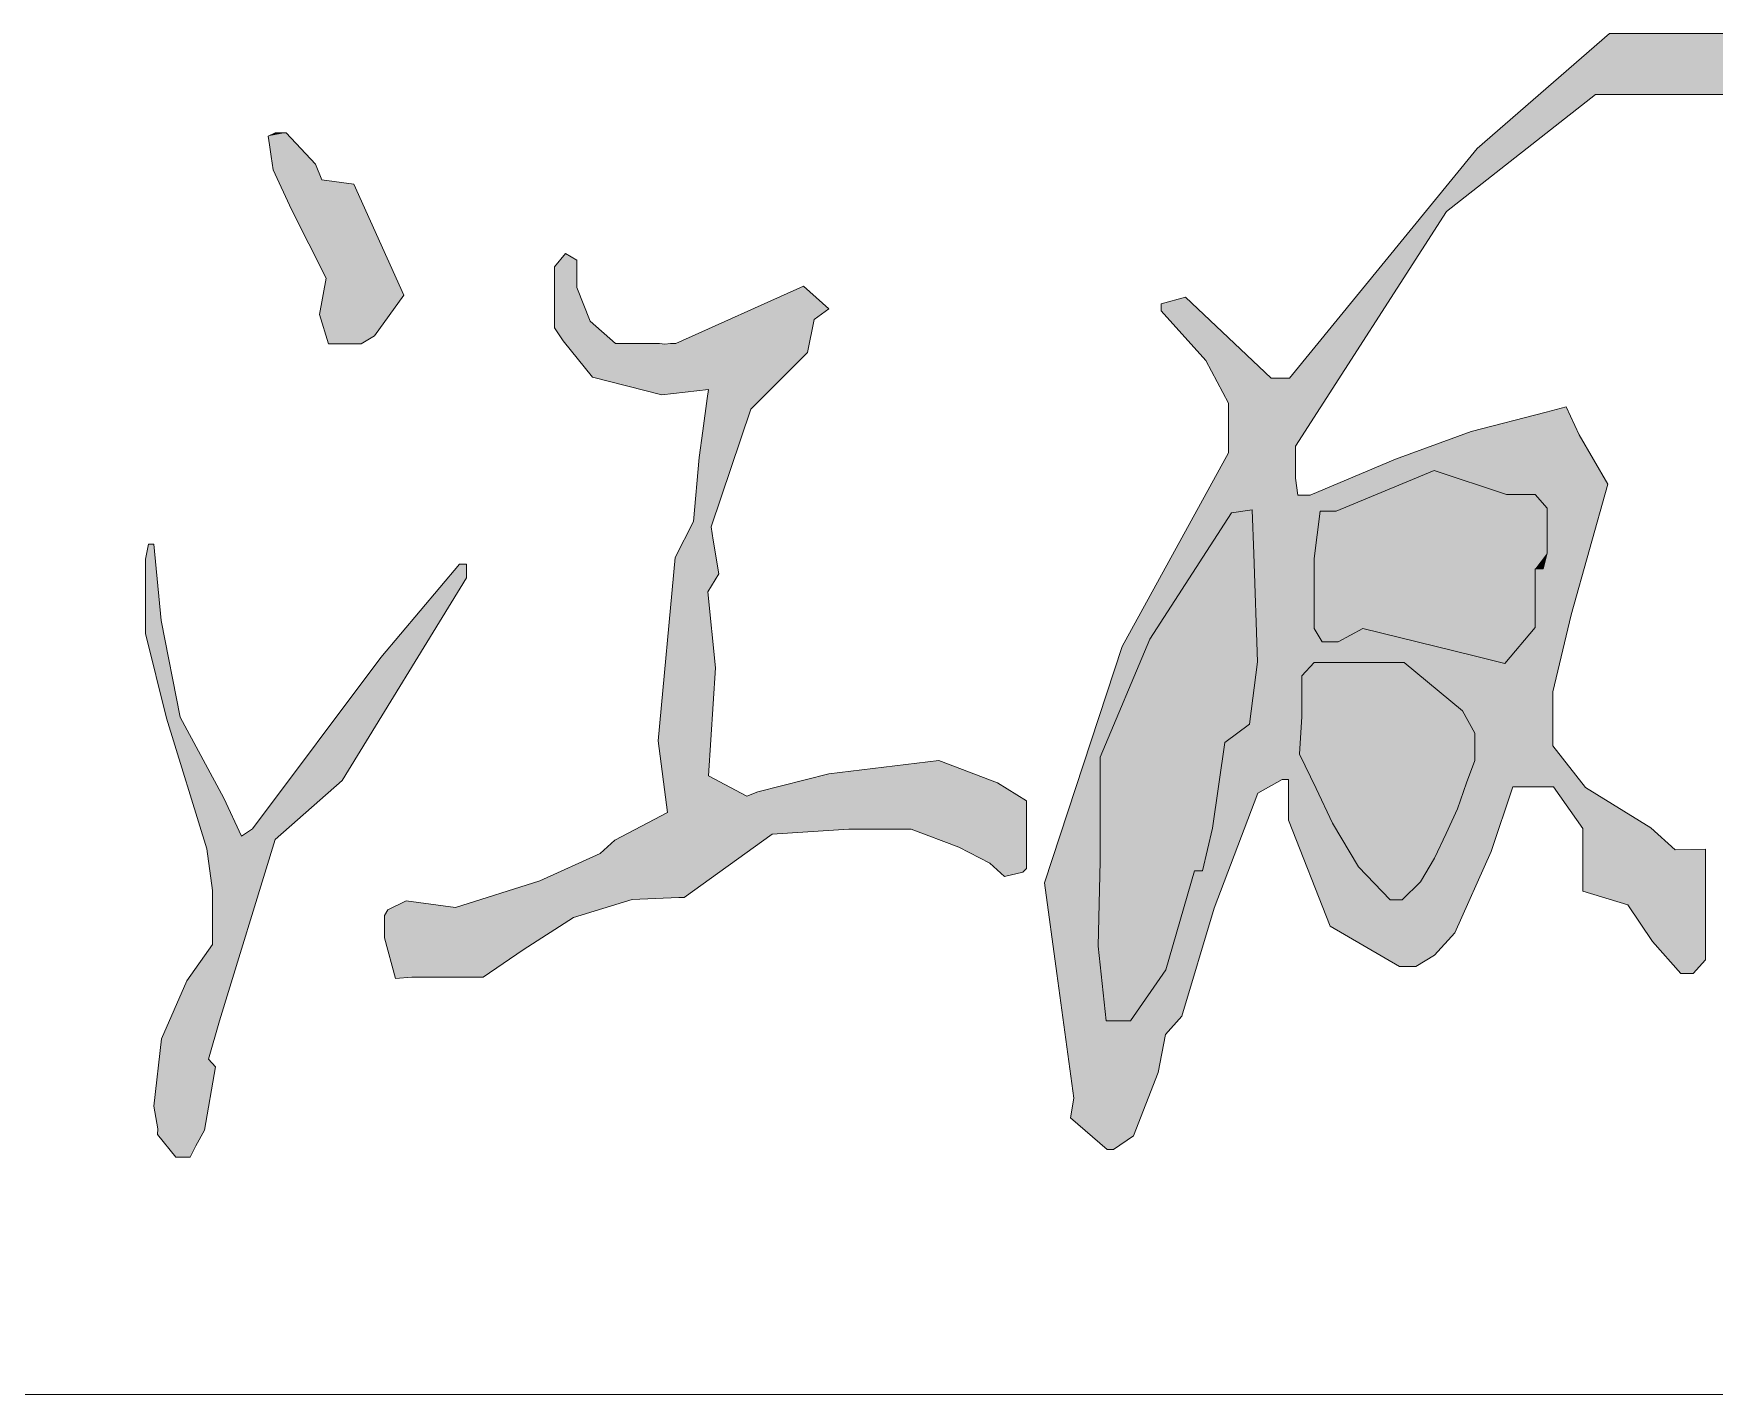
# Model space of a CAD drawing. Header units: millimetres. Extents: x 0 to 594, y 0 to 420.
# Drawn here: x 457.19 to 463.08, y 21 to 25.77 of the extents above; entities that cross this region are included whole.
import ezdxf

# ---------------------------------------------------------------- set-up
doc = ezdxf.new("R2010")
doc.units = ezdxf.units.MM
doc.header["$MEASUREMENT"] = 0
doc.linetypes.add('XKITLINE00', pattern=[0])

# ---------------------------------------------------------------- blocks, each defined once
blk = doc.blocks.new('*D2')
at = {"color": 6}
for points in [[(258.7085, 31.3402), (258.2448, 30.9381), (257.5873, 30.133)], [(258.7085, 31.3402), (257.5873, 30.133), (258.1369, 30.7169)], [(258.7085, 31.3402), (258.1369, 30.7169), (258.6591, 31.127)], [(259.195, 31.3402), (258.7085, 31.3402), (258.6591, 31.127)], [(259.195, 31.3402), (258.6591, 31.127), (259.2444, 31.127)], [(259.195, 31.3402), (259.2444, 31.127), (259.2946, 31.0957)], [(259.195, 31.3402), (259.2946, 31.0957), (259.323, 31.0321)], [(259.4035, 31.2116), (259.366, 31.3402), (259.195, 31.3402)], [(262.446, 30.7994), (262.6035, 31.1155), (262.7854, 31.2731)], [(262.446, 30.7994), (262.7854, 31.2731), (262.9905, 31.2731)], [(262.5808, 30.875), (262.5808, 30.7336), (262.9905, 31.2731)], [(262.7927, 31.0479), (262.5808, 30.875), (262.9905, 31.2731)], [(262.6251, 29.6366), (262.9905, 31.2731), (263.4874, 31.0367)], [(262.9905, 31.2731), (263.2268, 31.2731), (263.3925, 31.1943)], [(262.9905, 31.2731), (263.3925, 31.1943), (263.4874, 31.0367)], [(259.2137, 29.5294), (259.3176, 30.1065), (259.4035, 31.2116)], [(259.3176, 30.1065), (259.4748, 30.9439), (259.4035, 31.2116)], [(262.817, 30.3035), (263.2029, 31.0944), (263.1402, 31.1267)], [(262.817, 30.3035), (263.1402, 31.1267), (263.0766, 31.1267)], [(262.817, 30.3035), (263.2665, 31.0318), (263.2029, 31.0944)], [(261.4741, 30.7507), (260.9053, 30.8197), (261.7011, 31.0252)], [(261.5216, 30.7033), (261.4741, 30.7507), (261.7011, 31.0252)], [(261.5216, 30.68), (261.5216, 30.7033), (261.7011, 31.0252)], [(261.5216, 30.68), (261.7011, 31.0252), (261.7253, 31.0252)], [(261.5216, 30.68), (261.7253, 31.0252), (261.8041, 30.9777)], [(262.6251, 29.6366), (263.4874, 31.0367), (263.4874, 31.0125)], [(262.6251, 29.6366), (263.4874, 31.0125), (263.1661, 30.4653)], [(262.817, 30.3035), (263.2504, 30.8893), (263.2665, 31.0318)], [(259.323, 30.9381), (259.1283, 29.1186), (259.1073, 28.858)], [(259.323, 30.9381), (259.1073, 28.858), (259.1283, 28.6691)], [(259.323, 30.9381), (259.1283, 29.6863), (259.1283, 29.1186)], [(259.323, 30.9381), (259.1283, 28.6691), (259.1283, 28.5267)], [(261.0439, 30.0224), (261.5216, 30.68), (261.8041, 30.9777)], [(261.0439, 30.0224), (261.8041, 30.9777), (261.8435, 30.9151)], [(260.7164, 30.8197), (260.7164, 30.8753), (260.7397, 30.8905)], [(260.7164, 30.8197), (260.7397, 30.8905), (260.7871, 30.8905)], [(260.7164, 30.8197), (260.7871, 30.8905), (260.9053, 30.8197)], [(261.0439, 30.0224), (261.8435, 30.9151), (261.8435, 30.7888)], [(262.446, 30.4054), (262.2096, 30.7994), (262.2328, 30.8711)], [(262.6144, 30.098), (262.446, 30.4054), (262.2328, 30.8711)], [(262.6144, 30.098), (262.2328, 30.8711), (262.2561, 30.8711)], [(262.6144, 30.098), (262.2561, 30.8711), (262.3197, 30.8236)], [(262.817, 30.3035), (263.1009, 30.5873), (263.2504, 30.8893)], [(261.3246, 30.7507), (260.8104, 30.6773), (260.7164, 30.8197)], [(261.4741, 30.7507), (261.3246, 30.7507), (260.7164, 30.8197)], [(261.4741, 30.7507), (260.7164, 30.8197), (260.9053, 30.8197)], [(262.6144, 30.098), (262.3197, 30.8236), (262.3752, 30.7994)], [(261.3246, 30.7507), (260.8983, 30.6719), (260.8104, 30.6773)], [(261.3246, 30.7507), (261.1821, 30.7194), (260.8983, 30.6719)], [(261.0439, 30.0224), (261.8435, 30.7888), (261.7011, 30.4888)], [(262.6144, 30.098), (262.3752, 30.7994), (262.446, 30.7994)], [(257.5873, 30.133), (257.6083, 29.8956), (258.1369, 30.7169)], [(261.1821, 30.7194), (261.0246, 30.6558), (260.8983, 30.6719)], [(261.0439, 30.0224), (261.7011, 30.4888), (261.5129, 30.3024)], [(262.8102, 29.8299), (262.6251, 29.6366), (263.1661, 30.4653)], [(262.8102, 29.8299), (263.2449, 30.442), (263.3579, 30.4999)], [(262.8102, 29.8299), (263.3579, 30.4999), (262.968, 29.9998)], [(262.8102, 29.8299), (263.1661, 30.4653), (263.1661, 30.442)], [(263.3579, 30.4999), (263.1202, 30.1308), (262.968, 29.9998)], [(263.3579, 30.4999), (263.4203, 30.3359), (263.1202, 30.1308)], [(263.3579, 30.4999), (263.4206, 30.4049), (263.4203, 30.3359)], [(257.5233, 30.133), (257.2224, 30.4169), (257.1373, 30.3936)], [(257.5233, 30.133), (257.1373, 30.3936), (257.1373, 30.3694)], [(262.8102, 29.8299), (263.1661, 30.442), (263.2449, 30.442)], [(257.5233, 30.133), (257.1373, 30.3694), (257.2946, 30.1957)], [(261.0439, 30.0224), (261.5129, 30.3024), (261.3554, 30.1609)], [(257.5233, 30.133), (257.2946, 30.1957), (257.3733, 30.0462)], [(261.0439, 30.0224), (261.3554, 30.1609), (261.4261, 29.9236)], [(257.5873, 30.133), (257.0011, 29.1936), (256.7292, 28.3663)], [(257.5873, 30.133), (256.7292, 28.3663), (256.7724, 28.0491)], [(257.5873, 30.133), (256.7724, 28.0491), (256.832, 27.6116)], [(257.5873, 30.133), (256.832, 27.6116), (256.8199, 27.5429)], [(257.5873, 30.133), (256.8199, 27.5429), (256.9479, 27.4328)], [(257.5873, 30.133), (256.9479, 27.4328), (256.9699, 27.4328)], [(257.5873, 30.133), (256.9699, 27.4328), (257.0409, 27.4802)], [(257.5873, 30.133), (257.3733, 29.8724), (257.0011, 29.1936)], [(257.5873, 30.133), (257.0409, 27.4802), (257.1269, 27.7015)], [(257.5873, 30.133), (257.1269, 27.7015), (257.1527, 27.8352)], [(257.5873, 30.133), (257.1527, 27.8352), (257.2094, 27.8988)], [(257.5873, 30.133), (257.2094, 27.8988), (257.3237, 28.2776)], [(257.5873, 30.133), (257.3237, 28.2776), (257.4768, 28.6801)], [(257.5873, 30.133), (257.5233, 30.133), (257.3733, 30.0462)], [(257.5873, 30.133), (257.3733, 30.0462), (257.3733, 29.8724)], [(257.5873, 30.133), (257.4768, 28.6801), (257.5618, 28.7276)], [(257.5873, 30.133), (257.5618, 28.7276), (257.5833, 28.7276)], [(257.5873, 30.133), (257.5833, 28.7276), (257.5833, 28.5851)], [(257.5873, 30.133), (257.5833, 28.5851), (257.6083, 29.7835)], [(257.5873, 30.133), (257.6083, 29.7835), (257.6083, 29.8956)], [(257.5833, 28.5851), (258.6025, 29.9357), (258.5566, 30.0328)], [(257.5833, 28.5851), (258.5566, 30.0328), (258.2235, 29.9467)], [(261.4249, 29.2945), (260.9025, 29.9436), (261.0439, 30.0224)], [(261.4995, 29.1636), (261.4249, 29.2945), (261.0439, 30.0224)], [(261.0439, 30.0224), (261.4261, 29.9236), (261.3465, 29.601)], [(261.4995, 29.1636), (261.0439, 30.0224), (261.3465, 29.601)], [(262.8102, 29.8299), (262.968, 29.9998), (262.9367, 29.9523)], [(257.5833, 28.5851), (258.2235, 29.9467), (257.9592, 29.8496)], [(257.5833, 28.5851), (258.7031, 29.7619), (258.6025, 29.9357)], [(261.0732, 29.6872), (260.8237, 29.881), (260.9025, 29.9436)], [(261.0964, 29.6629), (261.0732, 29.6872), (260.9025, 29.9436)], [(261.4249, 29.2945), (261.0964, 29.6629), (260.9025, 29.9436)], [(262.8102, 29.8299), (262.9367, 29.9523), (262.9367, 29.7832)], [(261.0732, 29.6872), (260.8076, 29.8335), (260.8237, 29.881)], [(257.5833, 28.5851), (257.9592, 29.8496), (257.6593, 29.7233)], [(261.0732, 29.6872), (260.8076, 29.7386), (260.8076, 29.8335)], [(262.8102, 29.8299), (261.8366, 28.5096), (261.62, 28.554)], [(262.8102, 29.8299), (262.169, 28.9359), (261.8366, 28.5096)], [(262.6251, 29.6366), (262.8102, 29.8299), (261.8366, 28.5096)], [(262.8102, 29.8299), (262.4634, 29.2251), (262.169, 28.9359)], [(262.8102, 29.8299), (263.0611, 29.6629), (262.4634, 29.2251)], [(262.6251, 29.5184), (262.8102, 29.8299), (262.4634, 29.2251)], [(262.6959, 29.4359), (262.8102, 29.8299), (263.0611, 29.6629)], [(262.8006, 29.4865), (262.8102, 29.8299), (263.0611, 29.6629)], [(262.8102, 29.8299), (262.9367, 29.7832), (263.0611, 29.6629)], [(262.8578, 29.7824), (262.8102, 29.8299), (262.8102, 29.8299)], [(262.8578, 29.7824), (262.8102, 29.8299), (263.0611, 29.6629)], [(262.9042, 29.6848), (262.8102, 29.8299), (263.0611, 29.6629)], [(262.8713, 29.5572), (262.8102, 29.8299), (263.0611, 29.6629)], [(257.5833, 28.5851), (257.6163, 29.7233), (257.6083, 29.7835)], [(257.5833, 28.5851), (258.5741, 29.3043), (258.7031, 29.7619)], [(257.5833, 28.5851), (257.6593, 29.7233), (257.6163, 29.7233)], [(261.0732, 29.6872), (260.8206, 29.6953), (260.8076, 29.7386)], [(261.0257, 29.6872), (260.9307, 29.6629), (260.8206, 29.6953)], [(261.0732, 29.6872), (261.0257, 29.6872), (260.8206, 29.6953)], [(262.18, 29.1435), (262.4012, 29.6011), (262.5437, 29.7273)], [(261.3532, 29.3652), (261.0964, 29.6165), (261.0964, 29.6629)], [(261.4249, 29.2945), (261.3532, 29.3652), (261.0964, 29.6629)], [(263.0611, 29.6629), (262.6048, 29.2251), (262.4634, 29.2251)], [(263.0611, 29.6629), (262.7231, 27.778), (262.5882, 27.9723)], [(263.0611, 29.6629), (262.5882, 27.9723), (262.6348, 28.284)], [(263.0611, 29.6629), (262.7803, 29.2146), (262.6048, 29.2251)], [(263.0611, 29.6629), (262.6348, 28.284), (262.7054, 28.7578)], [(263.0611, 29.6629), (262.7054, 28.7578), (262.7803, 29.2146)], [(263.0611, 29.6629), (262.8371, 28.3468), (262.7231, 27.778)], [(263.0611, 29.6629), (262.9116, 28.5508), (262.8371, 28.3468)], [(263.0611, 29.6629), (262.9905, 28.5508), (262.9116, 28.5508)], [(263.0611, 29.6629), (263.6218, 28.8508), (262.9905, 28.5508)], [(263.0611, 29.6629), (263.4167, 29.6629), (263.7642, 29.6003)], [(263.0611, 29.6629), (263.7642, 29.6003), (263.938, 29.4902)], [(263.0611, 29.6629), (263.938, 29.4902), (263.938, 29.1114)], [(263.0611, 29.6629), (263.938, 29.1114), (263.6218, 28.8508)], [(261.3532, 29.3652), (260.9539, 29.4266), (261.0964, 29.6165)], [(261.4995, 29.1636), (261.3465, 29.601), (261.5516, 29.4111)], [(259.2775, 28.5228), (259.2389, 29.2156), (259.2137, 29.5294)], [(261.1643, 29.3652), (260.8125, 29.2134), (260.9539, 29.4266)], [(261.3532, 29.3652), (261.1643, 29.3652), (260.9539, 29.4266)], [(261.5254, 29.0806), (261.4995, 29.1636), (261.5516, 29.4111)], [(261.5609, 28.7762), (261.5254, 29.0806), (261.5516, 29.4111)], [(261.5609, 28.7762), (261.5516, 29.4111), (261.7209, 29.1888)], [(261.1643, 29.3652), (261.0299, 29.2228), (260.6701, 28.977)], [(261.1643, 29.3652), (260.6701, 28.977), (260.8125, 29.2134)], [(257.5833, 28.5851), (258.5101, 29.0356), (258.5741, 29.3043)], [(259.2775, 28.5703), (259.2775, 28.736), (259.2389, 29.2156)], [(259.2775, 28.5228), (259.2775, 28.5703), (259.2389, 29.2156)], [(261.0299, 29.2228), (260.7612, 28.8915), (260.6701, 28.977)], [(261.0299, 29.2228), (260.9037, 28.9389), (260.7612, 28.8915)], [(261.4757, 28.3095), (261.5609, 28.7762), (261.7209, 29.1888)], [(261.4757, 28.3095), (261.7209, 29.1888), (261.6476, 28.656)], [(261.5609, 28.7762), (261.548, 28.8723), (261.5254, 29.0806)], [(257.5833, 28.5851), (258.5101, 28.8457), (258.5101, 29.0356)], [(257.5833, 28.5851), (258.3697, 28.7028), (258.5101, 28.8457)], [(258.3697, 28.7028), (258.5123, 28.7028), (258.5101, 28.8457)], [(258.5123, 28.7028), (258.6244, 28.7001), (258.5101, 28.8457)], [(261.4757, 28.3095), (261.5298, 28.6418), (261.5609, 28.7762)], [(257.5833, 28.5851), (258.2942, 28.4754), (258.3697, 28.7028)], [(258.5123, 28.7028), (258.6151, 28.5569), (259.002, 28.0491)], [(258.5123, 28.7028), (259.002, 28.0491), (259.045, 28.0965)], [(258.5123, 28.7028), (259.045, 28.0965), (258.9384, 28.4815)], [(258.5123, 28.7028), (258.9384, 28.4815), (258.853, 28.5587)], [(258.5123, 28.7028), (258.853, 28.5587), (258.6244, 28.7001)], [(259.2775, 28.5703), (259.2995, 28.6653), (259.2775, 28.736)], [(257.5833, 28.5851), (257.73, 28.2147), (257.9732, 28.0733)], [(257.5833, 28.5851), (257.9732, 28.0733), (258.0299, 28.0733)], [(257.5833, 28.5851), (258.0299, 28.0733), (258.0948, 28.1127)], [(257.5833, 28.5851), (258.0948, 28.1127), (258.1662, 28.1915)], [(257.5833, 28.5851), (258.1662, 28.1915), (258.2942, 28.4754)], [(258.6151, 28.5569), (258.6151, 28.3367), (258.7724, 28.2892)], [(258.6151, 28.5569), (258.7724, 28.2892), (258.8594, 28.1602)], [(258.6151, 28.5569), (258.8594, 28.1602), (258.959, 28.0491)], [(258.6151, 28.5569), (258.959, 28.0491), (259.002, 28.0491)], [(259.1283, 28.5267), (259.2572, 28.1166), (259.4158, 27.8529)], [(260.0963, 28.3438), (259.5677, 28.565), (259.5568, 28.5591)], [(260.0963, 28.3438), (259.5568, 28.5591), (259.5774, 28.5278)], [(260.0963, 28.3438), (259.6107, 28.5651), (259.5677, 28.565)], [(260.0963, 28.3438), (259.5774, 28.5278), (260.0519, 28.2865)], [(261.62, 28.554), (261.5308, 28.3403), (261.4045, 28.1029)], [(259.045, 28.0965), (259.045, 28.4839), (258.9384, 28.4815)], [(260.4784, 28.253), (260.0963, 28.3438), (260.0519, 28.2865)], [(262.8371, 28.3468), (262.8209, 28.0306), (262.7231, 27.778)], [(260.4784, 28.253), (260.0519, 28.2865), (260.4593, 28.0792)], [(263.2796, 28.0144), (263.4372, 28.0781), (263.6584, 28.0144)], [(260.6064, 27.8191), (260.4095, 27.9345), (260.4095, 27.982)], [(260.6064, 27.8191), (260.4095, 27.982), (260.4337, 27.982)], [(262.8209, 28.0306), (262.8927, 27.9831), (262.7231, 27.778)], [(262.8927, 27.9831), (263.3372, 27.8346), (262.7231, 27.778)], [(262.8927, 27.9831), (263.1291, 27.9831), (263.6912, 27.7928)], [(262.8927, 27.9831), (263.6912, 27.7928), (263.3847, 27.8346)], [(262.8927, 27.9831), (263.3847, 27.8346), (263.3372, 27.8346)], [(263.1291, 27.9831), (263.2796, 28.0144), (263.6584, 28.0144)], [(263.1291, 27.9831), (263.6584, 28.0144), (263.6912, 28.0058)], [(263.1291, 27.9831), (263.6912, 28.0058), (263.6912, 27.7928)], [(260.6064, 27.8191), (260.5206, 27.8244), (260.4095, 27.9345)], [(259.4158, 27.8529), (260.1025, 27.4899), (260.4025, 27.4003)], [(259.4158, 27.8529), (260.4025, 27.4003), (260.5597, 27.4057)], [(259.9812, 27.6612), (259.8239, 27.8188), (259.5182, 27.8483)], [(260.5597, 27.4057), (260.9307, 27.5726), (260.9307, 27.8046)], [(263.6912, 27.7928), (263.3847, 27.7639), (263.3847, 27.8346)], [(263.6912, 27.7928), (263.161, 27.4055), (263.0903, 27.4055)], [(263.6912, 27.7928), (263.0903, 27.4055), (263.1379, 27.4734)], [(263.6912, 27.7928), (263.1379, 27.4734), (263.3847, 27.7639)], [(263.6912, 27.7928), (263.5237, 27.6419), (263.161, 27.4055)], [(260.5597, 27.4057), (260.8031, 27.4139), (260.9307, 27.5726)]]:
    blk.add_solid(points, dxfattribs=at)
blk = doc.blocks.new('*D3')
at = {"color": 6}
for points in [[(257.6303, 28.9492), (258.1932, 28.9688), (257.9893, 29.138)], [(257.6303, 28.9492), (257.9893, 29.138), (257.6732, 29.138)], [(257.6303, 28.9492), (257.6732, 29.138), (257.6303, 29.0905)], [(257.6303, 28.9492), (257.6303, 29.0905), (257.6303, 28.9492)], [(257.6303, 28.9492), (257.6228, 28.8171), (257.7382, 28.5751)], [(257.6303, 28.9492), (258.2362, 28.8901), (258.1932, 28.9688)], [(257.6303, 28.9492), (257.7382, 28.5751), (257.8295, 28.4226)], [(257.6303, 28.9492), (257.8295, 28.4226), (257.9397, 28.307)], [(257.6303, 28.9492), (257.9397, 28.307), (257.9818, 28.307)], [(257.6303, 28.9492), (257.9818, 28.307), (258.0462, 28.3701)], [(257.6303, 28.9492), (258.0462, 28.3701), (258.0956, 28.4527)], [(257.6303, 28.9492), (258.0956, 28.4527), (258.1765, 28.6258)], [(257.6303, 28.9492), (258.1765, 28.6258), (258.2078, 28.7163)], [(257.6303, 28.9492), (258.2078, 28.7163), (258.2362, 28.7951)], [(257.6303, 28.9492), (258.2362, 28.7951), (258.2362, 28.8901)]]:
    blk.add_solid(points, dxfattribs=at)
blk = doc.blocks.new('*D4')
at = {"color": 6}
for points in [[(256.9444, 27.8834), (257.4749, 29.1402), (257.4566, 29.6722)], [(256.9444, 27.8834), (257.4566, 29.6722), (257.3838, 29.6625)], [(256.9444, 27.8834), (257.3838, 29.6625), (257.0976, 29.22)], [(256.9444, 27.8834), (257.0976, 29.22), (256.9234, 28.8059)], [(256.9444, 27.8834), (257.3608, 28.858), (257.4749, 29.1402)], [(257.3608, 28.858), (257.4468, 28.9217), (257.4749, 29.1402)], [(256.9444, 27.8834), (256.9234, 28.8059), (256.9234, 28.4422)], [(256.9444, 27.8834), (257.3179, 28.558), (257.3608, 28.858)], [(256.9444, 27.8834), (257.2538, 28.4085), (257.3179, 28.558)], [(257.2538, 28.4085), (257.2822, 28.4085), (257.3179, 28.558)], [(256.9444, 27.8834), (256.9234, 28.4422), (256.9165, 28.144)], [(256.9444, 27.8834), (257.1542, 28.061), (257.2538, 28.4085)], [(256.9444, 27.8834), (257.0303, 27.8834), (257.1542, 28.061)]]:
    blk.add_solid(points, dxfattribs=at)
blk = doc.blocks.new('*D5')
at = {"color": 6}
for points in [[(257.6732, 29.2572), (258.3474, 29.7261), (258.0942, 29.8099)], [(257.6732, 29.2572), (258.0942, 29.8099), (257.7513, 29.6675)], [(257.6732, 29.2572), (258.4897, 29.6786), (258.4476, 29.7261)], [(257.6732, 29.2572), (258.4476, 29.7261), (258.3474, 29.7261)], [(257.6732, 29.2572), (258.4897, 29.521), (258.4897, 29.6786)], [(257.6732, 29.2572), (257.7513, 29.6675), (257.6946, 29.6675)], [(257.6732, 29.2572), (257.6946, 29.6675), (257.6732, 29.5017)], [(257.6732, 29.2572), (258.4476, 29.4655), (258.4897, 29.521)], [(258.4476, 29.4655), (258.4759, 29.4655), (258.4897, 29.521)], [(257.6732, 29.2572), (257.6732, 29.5017), (257.6732, 29.2572)], [(257.6732, 29.2572), (258.4476, 29.2604), (258.4476, 29.4655)], [(257.6732, 29.2572), (257.8442, 29.2572), (258.4476, 29.2604)], [(257.6732, 29.2572), (257.7016, 29.2097), (257.7583, 29.2097)], [(257.6732, 29.2572), (257.7583, 29.2097), (257.8442, 29.2572)], [(257.8442, 29.2572), (258.3417, 29.1348), (258.4476, 29.2604)]]:
    blk.add_solid(points, dxfattribs=at)
blk = doc.blocks.new('*D6')
at = {"color": 6}
for points in [[(253.5781, 29.2396), (253.6327, 29.2848), (253.6072, 29.5525)], [(253.5781, 29.2396), (253.6072, 29.5525), (253.5883, 29.5525)], [(253.5883, 29.5525), (253.5781, 29.4992), (253.5781, 29.2396)], [(253.5781, 29.2396), (253.5883, 29.5525), (253.5781, 29.2396)], [(254.0323, 28.518), (254.7037, 29.4343), (254.7037, 29.4818)], [(254.0323, 28.518), (254.7037, 29.4818), (254.6782, 29.4818)], [(254.0323, 28.518), (254.6782, 29.4818), (254.4025, 29.1555)], [(254.0323, 28.518), (254.2679, 28.7242), (254.7037, 29.4343)], [(253.5781, 29.2396), (253.6994, 28.9461), (253.6327, 29.2848)], [(253.5781, 29.2396), (253.6519, 28.9426), (253.793, 28.485)], [(253.5781, 29.2396), (253.793, 28.485), (253.6994, 28.9461)], [(254.0323, 28.518), (254.4025, 29.1555), (253.9535, 28.5555)], [(253.793, 28.485), (253.8528, 28.6622), (253.6994, 28.9461)], [(253.793, 28.485), (253.915, 28.5292), (253.8528, 28.6622)], [(253.793, 28.485), (254.0323, 28.518), (253.915, 28.5292)], [(253.793, 28.485), (253.8127, 28.3396), (254.0323, 28.518)], [(253.8127, 28.3396), (253.8372, 27.8824), (254.0323, 28.518)], [(254.0323, 28.518), (253.9535, 28.5555), (253.915, 28.5292)], [(253.8127, 28.3396), (253.8127, 28.1497), (253.8372, 27.8824)], [(253.8127, 28.1497), (253.6343, 27.8202), (253.608, 27.5839)], [(253.8127, 28.1497), (253.608, 27.5839), (253.6211, 27.5051)], [(253.8127, 28.1497), (253.6211, 27.5051), (253.6203, 27.4843)], [(253.8127, 28.1497), (253.6203, 27.4843), (253.6844, 27.4055)], [(253.8127, 28.1497), (253.7232, 28.0234), (253.6343, 27.8202)], [(253.8127, 28.1497), (253.6844, 27.4055), (253.7352, 27.4055)], [(253.8127, 28.1497), (253.7352, 27.4055), (253.7547, 27.445)], [(253.8127, 28.1497), (253.7547, 27.445), (253.7854, 27.5005)], [(253.8127, 28.1497), (253.7854, 27.5005), (253.7992, 27.7481)], [(253.8127, 28.1497), (253.7992, 27.7481), (253.8372, 27.8824)], [(253.7854, 27.5005), (253.8239, 27.7217), (253.7992, 27.7481)]]:
    blk.add_solid(points, dxfattribs=at)
blk = doc.blocks.new('*D7')
at = {"color": 6}
for points in [[(255.0114, 30.3101), (255.0894, 30.5465), (255.05, 30.5708)], [(255.05, 30.5708), (255.0114, 30.5233), (255.0114, 30.3101)], [(255.0114, 30.3101), (255.05, 30.5708), (255.0114, 30.3101)], [(255.0114, 30.3101), (255.0894, 30.4515), (255.0894, 30.5465)], [(255.0114, 30.3101), (255.1361, 30.3335), (255.0894, 30.4515)], [(255.551, 30.0938), (255.8836, 30.4552), (255.4373, 30.2547)], [(255.551, 30.0938), (255.973, 30.3764), (255.8836, 30.4552)], [(255.0114, 30.3101), (255.2255, 30.2547), (255.1361, 30.3335)], [(255.551, 30.0938), (255.921, 30.3385), (255.973, 30.3764)], [(255.551, 30.0938), (255.8976, 30.2232), (255.921, 30.3385)], [(255.0114, 30.3101), (255.0419, 30.2639), (255.1445, 30.1376)], [(255.0114, 30.3101), (255.1445, 30.1376), (255.3874, 30.075)], [(255.0114, 30.3101), (255.3874, 30.075), (255.551, 30.0938)], [(255.0114, 30.3101), (255.551, 30.0938), (255.2255, 30.2547)], [(255.551, 30.0938), (255.379, 30.2547), (255.2255, 30.2547)], [(255.551, 30.0938), (255.398, 30.2527), (255.379, 30.2547)], [(255.551, 30.0938), (255.4176, 30.2547), (255.398, 30.2527)], [(255.551, 30.0938), (255.4373, 30.2547), (255.4176, 30.2547)], [(255.551, 30.0938), (255.7, 30.0251), (255.8976, 30.2232)], [(255.551, 30.0938), (255.4989, 29.6313), (255.408, 28.6129)], [(255.551, 30.0938), (255.408, 28.6129), (255.4475, 28.315)], [(255.551, 30.0938), (255.4475, 28.315), (255.4663, 28.315)], [(255.551, 30.0938), (255.4663, 28.315), (255.5491, 29.3852)], [(255.551, 30.0938), (255.518, 29.8559), (255.4989, 29.6313)], [(255.551, 30.0938), (255.5491, 29.3852), (255.5605, 29.6126)], [(255.551, 30.0938), (255.5605, 29.6126), (255.7, 30.0251)], [(255.4989, 29.6313), (255.4349, 29.505), (255.375, 28.8633)], [(255.4989, 29.6313), (255.375, 28.8633), (255.408, 28.6129)], [(255.5491, 29.3852), (255.5869, 29.4479), (255.5605, 29.6126)], [(255.4663, 28.315), (255.5762, 29.1196), (255.5491, 29.3852)], [(255.4663, 28.315), (255.5507, 28.7408), (255.5762, 29.1196)], [(255.4663, 28.315), (255.7741, 28.5362), (255.9733, 28.7474)], [(255.4663, 28.315), (255.9733, 28.7474), (255.7239, 28.6852)], [(255.7741, 28.5362), (256.5634, 28.7161), (256.3582, 28.7949)], [(255.7741, 28.5362), (256.3582, 28.7949), (255.9733, 28.7474)], [(255.4663, 28.315), (255.6853, 28.67), (255.5507, 28.7408)], [(255.4663, 28.315), (255.7239, 28.6852), (255.6853, 28.67)], [(255.7741, 28.5362), (256.666, 28.6535), (256.5634, 28.7161)], [(255.7741, 28.5362), (256.043, 28.5536), (256.666, 28.6535)], [(256.043, 28.5536), (256.2613, 28.5536), (256.666, 28.6535)], [(256.2613, 28.5536), (256.666, 28.4161), (256.666, 28.6535)], [(255.408, 28.6129), (255.1718, 28.4691), (254.4547, 28.0316)], [(255.408, 28.6129), (254.4547, 28.0316), (254.5117, 28.0362)], [(255.408, 28.6129), (254.5117, 28.0362), (254.7611, 28.0362)], [(255.408, 28.6129), (254.7611, 28.0362), (254.9023, 28.1311)], [(255.408, 28.6129), (254.9023, 28.1311), (255.0786, 28.2447)], [(255.408, 28.6129), (255.0786, 28.2447), (255.2838, 28.3083)], [(255.408, 28.6129), (255.2226, 28.5155), (255.1718, 28.4691)], [(255.408, 28.6129), (255.2838, 28.3083), (255.4475, 28.315)], [(256.2613, 28.5536), (256.4279, 28.4909), (256.666, 28.4161)], [(255.1718, 28.4691), (254.9606, 28.3736), (254.4547, 28.0316)], [(256.4279, 28.4909), (256.5371, 28.4354), (256.6528, 28.4041)], [(256.4279, 28.4909), (256.6528, 28.4041), (256.666, 28.4161)], [(256.5371, 28.4354), (256.5888, 28.3879), (256.6528, 28.4041)], [(254.9606, 28.3736), (254.6651, 28.2796), (254.4162, 28.173)], [(254.9606, 28.3736), (254.4162, 28.173), (254.4547, 28.0316)], [(254.6651, 28.2796), (254.4279, 28.2716), (254.4162, 28.2518)], [(254.6651, 28.2796), (254.4162, 28.2518), (254.4162, 28.173)], [(254.6651, 28.2796), (254.4919, 28.3029), (254.4279, 28.2716)]]:
    blk.add_solid(points, dxfattribs=at)
blk = doc.blocks.new('*D8')
at = {"color": 6}
for points in [[(254.0079, 30.9813), (254.1742, 30.8831), (254.0716, 30.9932)], [(254.0716, 30.9932), (254.0331, 30.9932), (254.0079, 30.9813)], [(254.0079, 30.9813), (254.0716, 30.9932), (254.0079, 30.9813)], [(254.0079, 30.9813), (254.0261, 30.8633), (254.0895, 30.7241)], [(254.0079, 30.9813), (254.0895, 30.7241), (254.2109, 30.4836)], [(254.0079, 30.9813), (254.2109, 30.4836), (254.3345, 30.2538)], [(254.0079, 30.9813), (254.3345, 30.2538), (254.3808, 30.282)], [(254.0079, 30.9813), (254.3808, 30.282), (254.4834, 30.4244)], [(254.0079, 30.9813), (254.4834, 30.4244), (254.1962, 30.8281)], [(254.0079, 30.9813), (254.1962, 30.8281), (254.1742, 30.8831)], [(254.4834, 30.4244), (254.3085, 30.8126), (254.1962, 30.8281)], [(254.2109, 30.4836), (254.1881, 30.3565), (254.2195, 30.2538)], [(254.2109, 30.4836), (254.2195, 30.2538), (254.3345, 30.2538)]]:
    blk.add_solid(points, dxfattribs=at)

msp = doc.modelspace()

# ---------------------------------------------------------------- linework, layer by layer
at = {"color": 6, "linetype": 'XKITLINE00', "lineweight": 0}
for p, q in [((462.2448, 25.3634), (462.7085, 25.7654)), ((462.7085, 25.7654), (462.9801, 25.7654)), ((462.9801, 25.7654), (462.9801, 25.7654)), ((462.9801, 25.7654), (462.9801, 25.7654)), ((462.9801, 25.7654), (463.195, 25.7654)), ((462.6591, 25.5523), (462.1369, 25.1421)), ((463.173, 25.5523), (462.6591, 25.5523)), ((458.0079, 25.4065), (458.0331, 25.4184)), ((458.0126, 25.3758), (458.0079, 25.4065)), ((458.0331, 25.4184), (458.0716, 25.4184)), ((458.0716, 25.4184), (458.1742, 25.3083)), ((458.0189, 25.3351), (458.0126, 25.3758)), ((458.0126, 25.3758), (458.0126, 25.3758)), ((458.0126, 25.3758), (458.0126, 25.3758)), ((458.0261, 25.2885), (458.0189, 25.3351)), ((458.0189, 25.3351), (458.0189, 25.3351)), ((458.0189, 25.3351), (458.0189, 25.3351)), ((461.5873, 24.5583), (462.2448, 25.3634)), ((458.0895, 25.1494), (458.0261, 25.2885)), ((458.1742, 25.3083), (458.1962, 25.2533)), ((458.1962, 25.2533), (458.3085, 25.2379)), ((458.3085, 25.2379), (458.3085, 25.2379)), ((458.3085, 25.2379), (458.3085, 25.2379)), ((458.3085, 25.2379), (458.4834, 24.8497)), ((458.2109, 24.9088), (458.0895, 25.1494)), ((462.1369, 25.1421), (461.6083, 24.3209)), ((459.0114, 24.9485), (459.05, 24.996)), ((459.05, 24.996), (459.05, 24.996)), ((459.05, 24.996), (459.0894, 24.9717)), ((459.05, 24.996), (459.05, 24.996)), ((459.0114, 24.8778), (459.0114, 24.9485)), ((459.0114, 24.9485), (459.0114, 24.9485)), ((459.0114, 24.9485), (459.0114, 24.9485)), ((459.0114, 24.9485), (459.0114, 24.9485)), ((459.0894, 24.9717), (459.0894, 24.9717)), ((459.0894, 24.9717), (459.0894, 24.9717)), ((459.0894, 24.9717), (459.0894, 24.8767)), ((458.1881, 24.7818), (458.2109, 24.9088)), ((458.2109, 24.9088), (458.2109, 24.9088)), ((458.2109, 24.9088), (458.2109, 24.9088)), ((459.0114, 24.7354), (459.0114, 24.8778)), ((459.0114, 24.8778), (459.0114, 24.8778)), ((459.0114, 24.8778), (459.0114, 24.8778)), ((459.0894, 24.8767), (459.1361, 24.7587)), ((459.4373, 24.6799), (459.8836, 24.8805)), ((459.8836, 24.8805), (459.8836, 24.8805)), ((459.8836, 24.8805), (459.8836, 24.8805)), ((459.8836, 24.8805), (459.973, 24.8017)), ((458.4834, 24.8497), (458.3808, 24.7072)), ((458.4834, 24.8497), (458.4834, 24.8497)), ((458.4834, 24.8497), (458.4834, 24.8497)), ((459.973, 24.8017), (459.921, 24.7638)), ((461.1373, 24.8189), (461.2224, 24.8421)), ((461.1373, 24.7947), (461.1373, 24.8189)), ((461.1373, 24.8189), (461.1373, 24.8189)), ((461.1373, 24.8189), (461.1373, 24.8189)), ((461.1373, 24.8189), (461.1373, 24.8189)), ((461.2224, 24.8421), (461.2224, 24.8421)), ((461.2224, 24.8421), (461.2224, 24.8421)), ((461.2224, 24.8421), (461.2224, 24.8421)), ((461.2224, 24.8421), (461.5233, 24.5583)), ((458.2195, 24.679), (458.1881, 24.7818)), ((458.1881, 24.7818), (458.1881, 24.7818)), ((458.1881, 24.7818), (458.1881, 24.7818)), ((458.1881, 24.7818), (458.1881, 24.7818)), ((459.1361, 24.7587), (459.2255, 24.6799)), ((459.921, 24.7638), (459.8976, 24.6484)), ((461.2946, 24.6209), (461.1373, 24.7947)), ((461.1373, 24.7947), (461.1373, 24.7947)), ((461.1373, 24.7947), (461.1373, 24.7947)), ((458.3345, 24.679), (458.2195, 24.679)), ((458.2195, 24.679), (458.2195, 24.679)), ((458.2195, 24.679), (458.2195, 24.679)), ((458.3808, 24.7072), (458.3345, 24.679)), ((459.0419, 24.6892), (459.0114, 24.7354)), ((459.1445, 24.5629), (459.0419, 24.6892)), ((459.2255, 24.6799), (459.2255, 24.6799)), ((459.2255, 24.6799), (459.2255, 24.6799)), ((459.2255, 24.6799), (459.379, 24.6799)), ((459.379, 24.6799), (459.379, 24.6799)), ((459.379, 24.6799), (459.379, 24.6799)), ((459.379, 24.6799), (459.379, 24.6799)), ((459.379, 24.6799), (459.398, 24.6779)), ((459.398, 24.6779), (459.4176, 24.6799)), ((459.4176, 24.6799), (459.4176, 24.6799)), ((459.4176, 24.6799), (459.4176, 24.6799)), ((459.4176, 24.6799), (459.4176, 24.6799)), ((459.4176, 24.6799), (459.4373, 24.6799)), ((459.4373, 24.6799), (459.4373, 24.6799)), ((459.4373, 24.6799), (459.4373, 24.6799)), ((459.4373, 24.6799), (459.4373, 24.6799)), ((459.398, 24.6779), (459.398, 24.6779)), ((459.398, 24.6779), (459.398, 24.6779)), ((459.398, 24.6779), (459.398, 24.6779)), ((459.8976, 24.6484), (459.7, 24.4503)), ((459.8976, 24.6484), (459.8976, 24.6484)), ((461.3733, 24.4714), (461.2946, 24.6209)), ((459.3874, 24.5003), (459.1445, 24.5629)), ((459.1445, 24.5629), (459.1445, 24.5629)), ((459.551, 24.5191), (459.3874, 24.5003)), ((459.5467, 24.4882), (459.551, 24.5191)), ((461.5233, 24.5583), (461.5233, 24.5583)), ((461.5233, 24.5583), (461.5233, 24.5583)), ((461.5233, 24.5583), (461.5233, 24.5583)), ((461.5233, 24.5583), (461.5873, 24.5583)), ((461.5873, 24.5583), (461.5873, 24.5583)), ((461.5873, 24.5583), (461.5873, 24.5583)), ((459.5309, 24.3747), (459.5467, 24.4882)), ((459.5467, 24.4882), (459.5467, 24.4882)), ((459.5467, 24.4882), (459.5467, 24.4882)), ((459.7, 24.4503), (459.5605, 24.0378)), ((461.3733, 24.3451), (461.3733, 24.4714)), ((462.4872, 24.4401), (462.5566, 24.458)), ((462.5566, 24.458), (462.6025, 24.3609)), ((462.2235, 24.372), (462.4872, 24.4401)), ((462.4872, 24.4401), (462.4872, 24.4401)), ((459.518, 24.2811), (459.5309, 24.3747)), ((459.5309, 24.3747), (459.5309, 24.3747)), ((459.5309, 24.3747), (459.5309, 24.3747)), ((461.3733, 24.2976), (461.3733, 24.3451)), ((461.3733, 24.3451), (461.3733, 24.3451)), ((461.3733, 24.3451), (461.3733, 24.3451)), ((461.9592, 24.2748), (462.2235, 24.372)), ((462.6025, 24.3609), (462.7031, 24.1872)), ((459.4989, 24.0565), (459.518, 24.2811)), ((461.0011, 23.6188), (461.3733, 24.2976)), ((461.3733, 24.2976), (461.3733, 24.2976)), ((461.3733, 24.2976), (461.3733, 24.2976)), ((461.6083, 24.3209), (461.6083, 24.3209)), ((461.6083, 24.3209), (461.6083, 24.3209)), ((461.6083, 24.3209), (461.6083, 24.2734)), ((461.6083, 24.2734), (461.6083, 24.2734)), ((461.6083, 24.2734), (461.6083, 24.2734)), ((461.6083, 24.2734), (461.6083, 24.2087)), ((461.6593, 24.1485), (461.9592, 24.2748)), ((461.6083, 24.2087), (461.6163, 24.1485)), ((462.0942, 24.2352), (461.7513, 24.0928)), ((462.3474, 24.1513), (462.0942, 24.2352)), ((461.6163, 24.1485), (461.6593, 24.1485)), ((461.6593, 24.1485), (461.6593, 24.1485)), ((462.4256, 24.1514), (462.3474, 24.1513)), ((462.4476, 24.1513), (462.4256, 24.1514)), ((462.4256, 24.1514), (462.4256, 24.1514)), ((462.4256, 24.1514), (462.4256, 24.1514)), ((462.4897, 24.1039), (462.4476, 24.1513)), ((462.4476, 24.1513), (462.4476, 24.1513)), ((462.4476, 24.1513), (462.4476, 24.1513)), ((462.4476, 24.1513), (462.4476, 24.1513)), ((462.7031, 24.1872), (462.5741, 23.7296)), ((462.7031, 24.1872), (462.7031, 24.1872)), ((461.4566, 24.0974), (461.3838, 24.0877)), ((461.4619, 23.944), (461.4566, 24.0974)), ((461.4566, 24.0974), (461.4566, 24.0974)), ((461.4566, 24.0974), (461.4566, 24.0974)), ((461.4566, 24.0974), (461.4566, 24.0974)), ((461.6946, 24.0928), (461.6732, 23.9269)), ((461.7513, 24.0928), (461.6946, 24.0928)), ((461.7513, 24.0928), (461.7513, 24.0928)), ((462.4897, 24.0574), (462.4897, 24.1039)), ((462.4897, 24.1039), (462.4897, 24.1039)), ((462.4897, 24.1039), (462.4897, 24.1039)), ((462.4897, 24.1039), (462.4897, 24.1039)), ((459.4349, 23.9303), (459.4989, 24.0565)), ((459.5605, 24.0378), (459.568, 23.9913)), ((461.3838, 24.0877), (461.0976, 23.6452)), ((461.3838, 24.0877), (461.3838, 24.0877)), ((461.3838, 24.0877), (461.3838, 24.0877)), ((462.4897, 23.9463), (462.4897, 24.0574)), ((462.4897, 24.0574), (462.4897, 24.0574)), ((462.4897, 24.0574), (462.4897, 24.0574)), ((457.5781, 23.9245), (457.5883, 23.9778)), ((457.5883, 23.9778), (457.5883, 23.9778)), ((457.5883, 23.9778), (457.6072, 23.9778)), ((457.5883, 23.9778), (457.5883, 23.9778)), ((457.6072, 23.9778), (457.6072, 23.9778)), ((457.6072, 23.9778), (457.6072, 23.9778)), ((457.6072, 23.9778), (457.6327, 23.7101)), ((459.568, 23.9913), (459.568, 23.9913)), ((459.568, 23.9913), (459.568, 23.9913)), ((459.568, 23.9913), (459.5869, 23.8731)), ((457.5781, 23.8537), (457.5781, 23.9245)), ((457.5781, 23.9245), (457.5781, 23.9245)), ((457.5781, 23.9245), (457.5781, 23.9245)), ((457.5781, 23.9245), (457.5781, 23.9245)), ((459.375, 23.2886), (459.4349, 23.9303)), ((459.4349, 23.9303), (459.4349, 23.9303)), ((461.4749, 23.5655), (461.4619, 23.944)), ((461.4619, 23.944), (461.4619, 23.944)), ((461.4619, 23.944), (461.4619, 23.944)), ((461.6732, 23.9269), (461.6733, 23.8946)), ((462.4759, 23.8907), (462.4897, 23.9463)), ((458.7037, 23.8596), (458.2679, 23.1494)), ((458.4025, 23.5808), (458.6782, 23.907)), ((458.6782, 23.907), (458.7037, 23.907)), ((458.7037, 23.907), (458.7037, 23.907)), ((458.7037, 23.907), (458.7037, 23.907)), ((458.7037, 23.907), (458.7037, 23.8596)), ((458.7037, 23.8596), (458.7037, 23.8596)), ((458.7037, 23.8596), (458.7037, 23.8596)), ((459.5869, 23.8731), (459.5491, 23.8105)), ((459.5869, 23.8731), (459.5869, 23.8731)), ((459.5869, 23.8731), (459.5869, 23.8731)), ((461.6733, 23.8946), (461.6732, 23.7764)), ((461.6733, 23.8946), (461.6733, 23.8946)), ((462.4476, 23.6857), (462.4476, 23.8907)), ((462.4476, 23.8907), (462.4476, 23.8907)), ((462.4476, 23.8907), (462.4759, 23.8907)), ((457.5781, 23.6648), (457.5781, 23.8537)), ((457.5781, 23.8537), (457.5781, 23.8537)), ((457.5781, 23.8537), (457.5781, 23.8537)), ((459.5491, 23.8105), (459.5762, 23.5448)), ((461.6732, 23.7764), (461.6732, 23.7764)), ((461.6732, 23.7764), (461.6732, 23.7764)), ((461.6732, 23.7764), (461.6732, 23.6824)), ((457.6327, 23.7101), (457.6994, 23.3713)), ((461.6732, 23.6824), (461.7016, 23.635)), ((461.7583, 23.635), (461.8442, 23.6824)), ((461.8442, 23.6824), (461.8442, 23.6824)), ((461.8442, 23.6824), (461.8442, 23.6824)), ((461.8442, 23.6824), (461.8442, 23.6824)), ((461.8442, 23.6824), (462.2302, 23.5875)), ((462.3417, 23.5601), (462.4476, 23.6857)), ((462.5741, 23.7296), (462.5101, 23.4609)), ((457.6519, 23.3678), (457.5781, 23.6648)), ((460.7292, 22.7915), (461.0011, 23.6188)), ((461.0976, 23.6452), (460.9234, 23.2311)), ((461.7016, 23.635), (461.7583, 23.635)), ((461.7583, 23.635), (461.7583, 23.635)), ((461.7583, 23.635), (461.7583, 23.635)), ((457.9535, 22.9807), (458.4025, 23.5808)), ((461.4468, 23.3469), (461.4749, 23.5655)), ((461.6732, 23.5633), (461.6303, 23.5158)), ((461.6943, 23.5633), (461.6732, 23.5633)), ((461.6732, 23.5633), (461.6732, 23.5633)), ((461.6732, 23.5633), (461.6732, 23.5633)), ((461.6732, 23.5633), (461.6732, 23.5633)), ((461.9893, 23.5632), (461.6943, 23.5633)), ((461.6943, 23.5633), (461.6943, 23.5633)), ((461.6943, 23.5633), (461.6943, 23.5633)), ((462.1932, 23.3941), (461.9893, 23.5632)), ((462.2302, 23.5875), (462.2302, 23.5875)), ((462.2302, 23.5875), (462.2302, 23.5875)), ((462.2302, 23.5875), (462.3417, 23.5601)), ((459.5762, 23.5448), (459.5507, 23.166)), ((461.6303, 23.5158), (461.6303, 23.5158)), ((461.6303, 23.5158), (461.6303, 23.4218)), ((461.6303, 23.5158), (461.6303, 23.5158)), ((462.5101, 23.4609), (462.5101, 23.3821)), ((461.6303, 23.4218), (461.6303, 23.4218)), ((461.6303, 23.4218), (461.6303, 23.4218)), ((461.6303, 23.4218), (461.6303, 23.3744)), ((462.2362, 23.3153), (462.1932, 23.3941)), ((457.793, 22.9102), (457.6519, 23.3678)), ((457.6994, 23.3713), (457.8528, 23.0875)), ((461.3608, 23.2833), (461.4468, 23.3469)), ((461.6303, 23.3744), (461.6228, 23.2424)), ((462.5101, 23.3821), (462.5101, 23.3821)), ((462.5101, 23.3821), (462.5101, 23.271)), ((459.408, 23.0381), (459.375, 23.2886)), ((461.3179, 22.9832), (461.3608, 23.2833)), ((461.3608, 23.2833), (461.3608, 23.2833)), ((462.2361, 23.2678), (462.2362, 23.3153)), ((462.2362, 23.2203), (462.2361, 23.2678)), ((462.2361, 23.2678), (462.2361, 23.2678)), ((462.2361, 23.2678), (462.2361, 23.2678)), ((462.2361, 23.2678), (462.2361, 23.2678)), ((462.2362, 23.3153), (462.2362, 23.3153)), ((462.2362, 23.3153), (462.2362, 23.3153)), ((462.5101, 23.271), (462.6244, 23.1254)), ((459.9733, 23.1727), (460.3582, 23.2201)), ((460.3582, 23.2201), (460.3582, 23.2201)), ((460.3582, 23.2201), (460.5634, 23.1414)), ((460.9234, 23.2311), (460.9234, 22.8675)), ((461.6228, 23.2424), (461.6805, 23.1214)), ((462.2078, 23.1415), (462.2362, 23.2203)), ((462.2362, 23.2203), (462.2362, 23.2203)), ((462.2362, 23.2203), (462.2362, 23.2203)), ((458.2679, 23.1494), (458.0323, 22.9432)), ((459.5507, 23.166), (459.5507, 23.166)), ((459.5507, 23.166), (459.5507, 23.166)), ((459.5507, 23.166), (459.6853, 23.0953)), ((459.7239, 23.1104), (459.9733, 23.1727)), ((461.5618, 23.1528), (461.4768, 23.1053)), ((461.5833, 23.1528), (461.5618, 23.1528)), ((461.5618, 23.1528), (461.5618, 23.1528)), ((461.5618, 23.1528), (461.5618, 23.1528)), ((461.5833, 23.0104), (461.5833, 23.1528)), ((461.5833, 23.1528), (461.5833, 23.1528)), ((461.5833, 23.1528), (461.5833, 23.1528)), ((459.6853, 23.0953), (459.7239, 23.1104)), ((459.6853, 23.0953), (459.6853, 23.0953)), ((459.6853, 23.0953), (459.6853, 23.0953)), ((460.5634, 23.1414), (460.666, 23.0787)), ((461.4768, 23.1053), (461.3237, 22.7028)), ((461.6805, 23.1214), (461.6805, 23.1214)), ((461.6805, 23.1214), (461.7382, 23.0004)), ((462.1765, 23.0511), (462.2078, 23.1415)), ((462.3697, 23.128), (462.2942, 22.9006)), ((462.4126, 23.128), (462.3697, 23.128)), ((462.5123, 23.128), (462.4126, 23.128)), ((462.4126, 23.128), (462.4126, 23.128)), ((462.6151, 22.9821), (462.5123, 23.128)), ((462.6244, 23.1254), (462.853, 22.984)), ((457.8528, 23.0875), (457.8528, 23.0875)), ((457.8528, 23.0875), (457.8528, 23.0875)), ((457.8528, 23.0875), (457.915, 22.9545)), ((459.2226, 22.9408), (459.408, 23.0381)), ((460.666, 23.0787), (460.666, 23.0312)), ((460.666, 23.0312), (460.666, 23.0312)), ((460.666, 23.0312), (460.666, 23.0312)), ((460.666, 23.0312), (460.666, 22.9363)), ((462.136, 22.9645), (462.1765, 23.0511)), ((457.915, 22.9545), (457.9535, 22.9807)), ((457.9535, 22.9807), (457.9535, 22.9807)), ((457.9535, 22.9807), (457.9535, 22.9807)), ((460.043, 22.9788), (459.7741, 22.9614)), ((460.2613, 22.9788), (460.043, 22.9788)), ((460.4279, 22.9162), (460.2613, 22.9788)), ((460.2613, 22.9788), (460.2613, 22.9788)), ((461.2822, 22.8337), (461.3179, 22.9832)), ((461.73, 22.6399), (461.5833, 23.0104)), ((461.7382, 23.0004), (461.8295, 22.8478)), ((462.6151, 22.7619), (462.6151, 22.9821)), ((462.853, 22.984), (462.853, 22.984)), ((462.853, 22.984), (462.9384, 22.9067)), ((458.0323, 22.9432), (457.8372, 22.3076)), ((457.915, 22.9545), (457.915, 22.9545)), ((457.915, 22.9545), (457.915, 22.9545)), ((457.915, 22.9545), (457.915, 22.9545)), ((459.1718, 22.8943), (459.2226, 22.9408)), ((459.2226, 22.9408), (459.2226, 22.9408)), ((459.7741, 22.9614), (459.4663, 22.7402)), ((460.5371, 22.8606), (460.4279, 22.9162)), ((460.666, 22.9363), (460.666, 22.9363)), ((460.666, 22.9363), (460.666, 22.9363)), ((460.666, 22.9363), (460.666, 22.8414)), ((462.0956, 22.878), (462.136, 22.9645)), ((462.136, 22.9645), (462.136, 22.9645)), ((457.8127, 22.7649), (457.793, 22.9102)), ((457.793, 22.9102), (457.793, 22.9102)), ((457.793, 22.9102), (457.793, 22.9102)), ((458.9606, 22.7988), (459.1718, 22.8943)), ((460.5888, 22.8131), (460.5371, 22.8606)), ((460.9234, 22.8675), (460.9165, 22.5692)), ((460.9234, 22.8675), (460.9234, 22.8675)), ((462.0462, 22.7953), (462.0956, 22.878)), ((462.2942, 22.9006), (462.1662, 22.6167)), ((462.9384, 22.9067), (463.045, 22.9091)), ((463.045, 22.9091), (463.045, 22.7631)), ((458.6651, 22.7049), (458.9606, 22.7988)), ((460.6528, 22.8293), (460.5888, 22.8131)), ((460.5888, 22.8131), (460.5888, 22.8131)), ((460.666, 22.8414), (460.6528, 22.8293)), ((461.1542, 22.4863), (461.2538, 22.8337)), ((461.2538, 22.8337), (461.2538, 22.8337)), ((461.2538, 22.8337), (461.2822, 22.8337)), ((461.8295, 22.8478), (461.9397, 22.7323)), ((461.9818, 22.7322), (462.0462, 22.7953)), ((457.8127, 22.575), (457.8127, 22.7649)), ((457.8127, 22.7649), (457.8127, 22.7649)), ((457.8127, 22.7649), (457.8127, 22.7649)), ((457.8127, 22.7649), (457.8127, 22.7649)), ((459.4475, 22.7402), (459.2838, 22.7336)), ((459.4663, 22.7402), (459.4475, 22.7402)), ((459.4475, 22.7402), (459.4475, 22.7402)), ((459.4475, 22.7402), (459.4475, 22.7402)), ((459.4475, 22.7402), (459.4475, 22.7402)), ((459.4663, 22.7402), (459.4663, 22.7402)), ((459.4663, 22.7402), (459.4663, 22.7402)), ((460.7724, 22.4743), (460.7292, 22.7915)), ((462.7724, 22.7144), (462.6151, 22.7619)), ((462.6151, 22.7619), (462.6151, 22.7619)), ((463.045, 22.7631), (463.045, 22.7631)), ((463.045, 22.7631), (463.045, 22.7631)), ((463.045, 22.7631), (463.045, 22.5218)), ((458.4162, 22.6771), (458.4279, 22.6968)), ((458.4162, 22.6458), (458.4162, 22.6771)), ((458.4279, 22.6968), (458.4919, 22.7281)), ((458.4919, 22.7281), (458.4919, 22.7281)), ((458.4919, 22.7281), (458.4919, 22.7281)), ((458.4919, 22.7281), (458.6651, 22.7049)), ((458.6651, 22.7049), (458.6651, 22.7049)), ((458.6651, 22.7049), (458.6651, 22.7049)), ((459.2838, 22.7336), (459.0786, 22.6699)), ((459.2838, 22.7336), (459.2838, 22.7336)), ((459.2838, 22.7336), (459.2838, 22.7336)), ((461.3237, 22.7028), (461.2094, 22.324)), ((461.9397, 22.7323), (461.9397, 22.7323)), ((461.9397, 22.7323), (461.9397, 22.7323)), ((461.9397, 22.7323), (461.9607, 22.7322)), ((461.9607, 22.7322), (461.9607, 22.7322)), ((461.9607, 22.7322), (461.9607, 22.7322)), ((461.9607, 22.7322), (461.9607, 22.7322)), ((461.9607, 22.7322), (461.9818, 22.7322)), ((461.9818, 22.7322), (461.9818, 22.7322)), ((461.9818, 22.7322), (461.9818, 22.7322)), ((462.8594, 22.5854), (462.7724, 22.7144)), ((458.4162, 22.5983), (458.4162, 22.6458)), ((458.4162, 22.6458), (458.4162, 22.6458)), ((458.4162, 22.6458), (458.4162, 22.6458)), ((459.0786, 22.6699), (458.9023, 22.5564)), ((461.9732, 22.4985), (461.73, 22.6399)), ((457.7232, 22.4487), (457.8127, 22.575)), ((457.8127, 22.575), (457.8127, 22.575)), ((457.8127, 22.575), (457.8127, 22.575)), ((458.4547, 22.4568), (458.4162, 22.5983)), ((458.4162, 22.5983), (458.4162, 22.5983)), ((458.4162, 22.5983), (458.4162, 22.5983)), ((460.9165, 22.5692), (460.9165, 22.5692)), ((460.9165, 22.5692), (460.9165, 22.5692)), ((460.9165, 22.5692), (460.9165, 22.5692)), ((460.9165, 22.5692), (460.9444, 22.3086)), ((462.1662, 22.6167), (462.0948, 22.5379)), ((462.1662, 22.6167), (462.1662, 22.6167)), ((462.959, 22.4743), (462.8594, 22.5854)), ((458.9023, 22.5564), (458.7611, 22.4614)), ((462.0948, 22.5379), (462.0299, 22.4985)), ((463.045, 22.5218), (463.002, 22.4743)), ((463.045, 22.5218), (463.045, 22.5218)), ((463.045, 22.5218), (463.045, 22.5218)), ((463.045, 22.5218), (463.045, 22.5218)), ((457.6343, 22.2455), (457.7232, 22.4487)), ((458.5117, 22.4614), (458.4547, 22.4568)), ((458.6265, 22.4614), (458.5117, 22.4614)), ((458.7611, 22.4614), (458.6265, 22.4614)), ((458.6265, 22.4614), (458.6265, 22.4614)), ((458.6265, 22.4614), (458.6265, 22.4614)), ((458.7611, 22.4614), (458.7611, 22.4614)), ((458.7611, 22.4614), (458.7611, 22.4614)), ((460.8214, 22.1148), (460.7724, 22.4743)), ((460.7724, 22.4743), (460.7724, 22.4743)), ((460.7724, 22.4743), (460.7724, 22.4743)), ((461.0303, 22.3086), (461.1542, 22.4863)), ((462.0299, 22.4985), (461.9732, 22.4985)), ((461.9732, 22.4985), (461.9732, 22.4985)), ((463.002, 22.4743), (462.959, 22.4743)), ((462.959, 22.4743), (462.959, 22.4743)), ((462.959, 22.4743), (462.959, 22.4743)), ((463.002, 22.4743), (463.002, 22.4743)), ((463.002, 22.4743), (463.002, 22.4743)), ((463.002, 22.4743), (463.002, 22.4743)), ((461.2094, 22.324), (461.1527, 22.2604)), ((461.2094, 22.324), (461.2094, 22.324)), ((457.8372, 22.3076), (457.7992, 22.1734)), ((457.8372, 22.3076), (457.8372, 22.3076)), ((460.9444, 22.3086), (460.9444, 22.3086)), ((460.9444, 22.3086), (460.9444, 22.3086)), ((460.9444, 22.3086), (460.9444, 22.3086)), ((460.9444, 22.3086), (460.9874, 22.3086)), ((460.9874, 22.3086), (460.9874, 22.3086)), ((460.9874, 22.3086), (460.9874, 22.3086)), ((460.9874, 22.3086), (461.0303, 22.3086)), ((457.608, 22.0091), (457.6343, 22.2455)), ((461.1527, 22.2604), (461.1269, 22.1267)), ((457.8239, 22.1469), (457.7854, 21.9257)), ((457.7992, 22.1734), (457.8239, 22.1469)), ((460.832, 22.0369), (460.8214, 22.1148)), ((460.8214, 22.1148), (460.8214, 22.1148)), ((460.8214, 22.1148), (460.8214, 22.1148)), ((461.1269, 22.1267), (461.0409, 21.9055)), ((460.8199, 21.9681), (460.832, 22.0369)), ((457.6211, 21.9303), (457.608, 22.0091)), ((457.608, 22.0091), (457.608, 22.0091)), ((457.6203, 21.9095), (457.6211, 21.9303)), ((457.7854, 21.9257), (457.7547, 21.8703)), ((457.7854, 21.9257), (457.7854, 21.9257)), ((460.9479, 21.858), (460.8199, 21.9681)), ((457.6844, 21.8307), (457.6203, 21.9095)), ((457.7547, 21.8703), (457.7352, 21.8307)), ((460.9699, 21.858), (460.9479, 21.858)), ((460.9479, 21.858), (460.9479, 21.858)), ((460.9479, 21.858), (460.9479, 21.858)), ((461.0409, 21.9055), (460.9699, 21.858)), ((460.9699, 21.858), (460.9699, 21.858)), ((460.9699, 21.858), (460.9699, 21.858)), ((460.9699, 21.858), (460.9699, 21.858)), ((461.0409, 21.9055), (461.0409, 21.9055)), ((461.0409, 21.9055), (461.0409, 21.9055)), ((457.7352, 21.8307), (457.6844, 21.8307)), ((457.6844, 21.8307), (457.6844, 21.8307))]:
    msp.add_line(p, q, dxfattribs=at)
at = {"color": 1, "linetype": 'XKITLINE00', "lineweight": 0}
msp.add_line((474.5, 21), (404, 21), dxfattribs=at)

# ---------------------------------------------------------------- block references
at = {"lineweight": 0}
for name in ['*D2', '*D8', '*D7', '*D5', '*D4', '*D6', '*D3']:
    msp.add_blockref(name, (204, -5.5748), dxfattribs=at)

doc.saveas('drawing.dxf')
